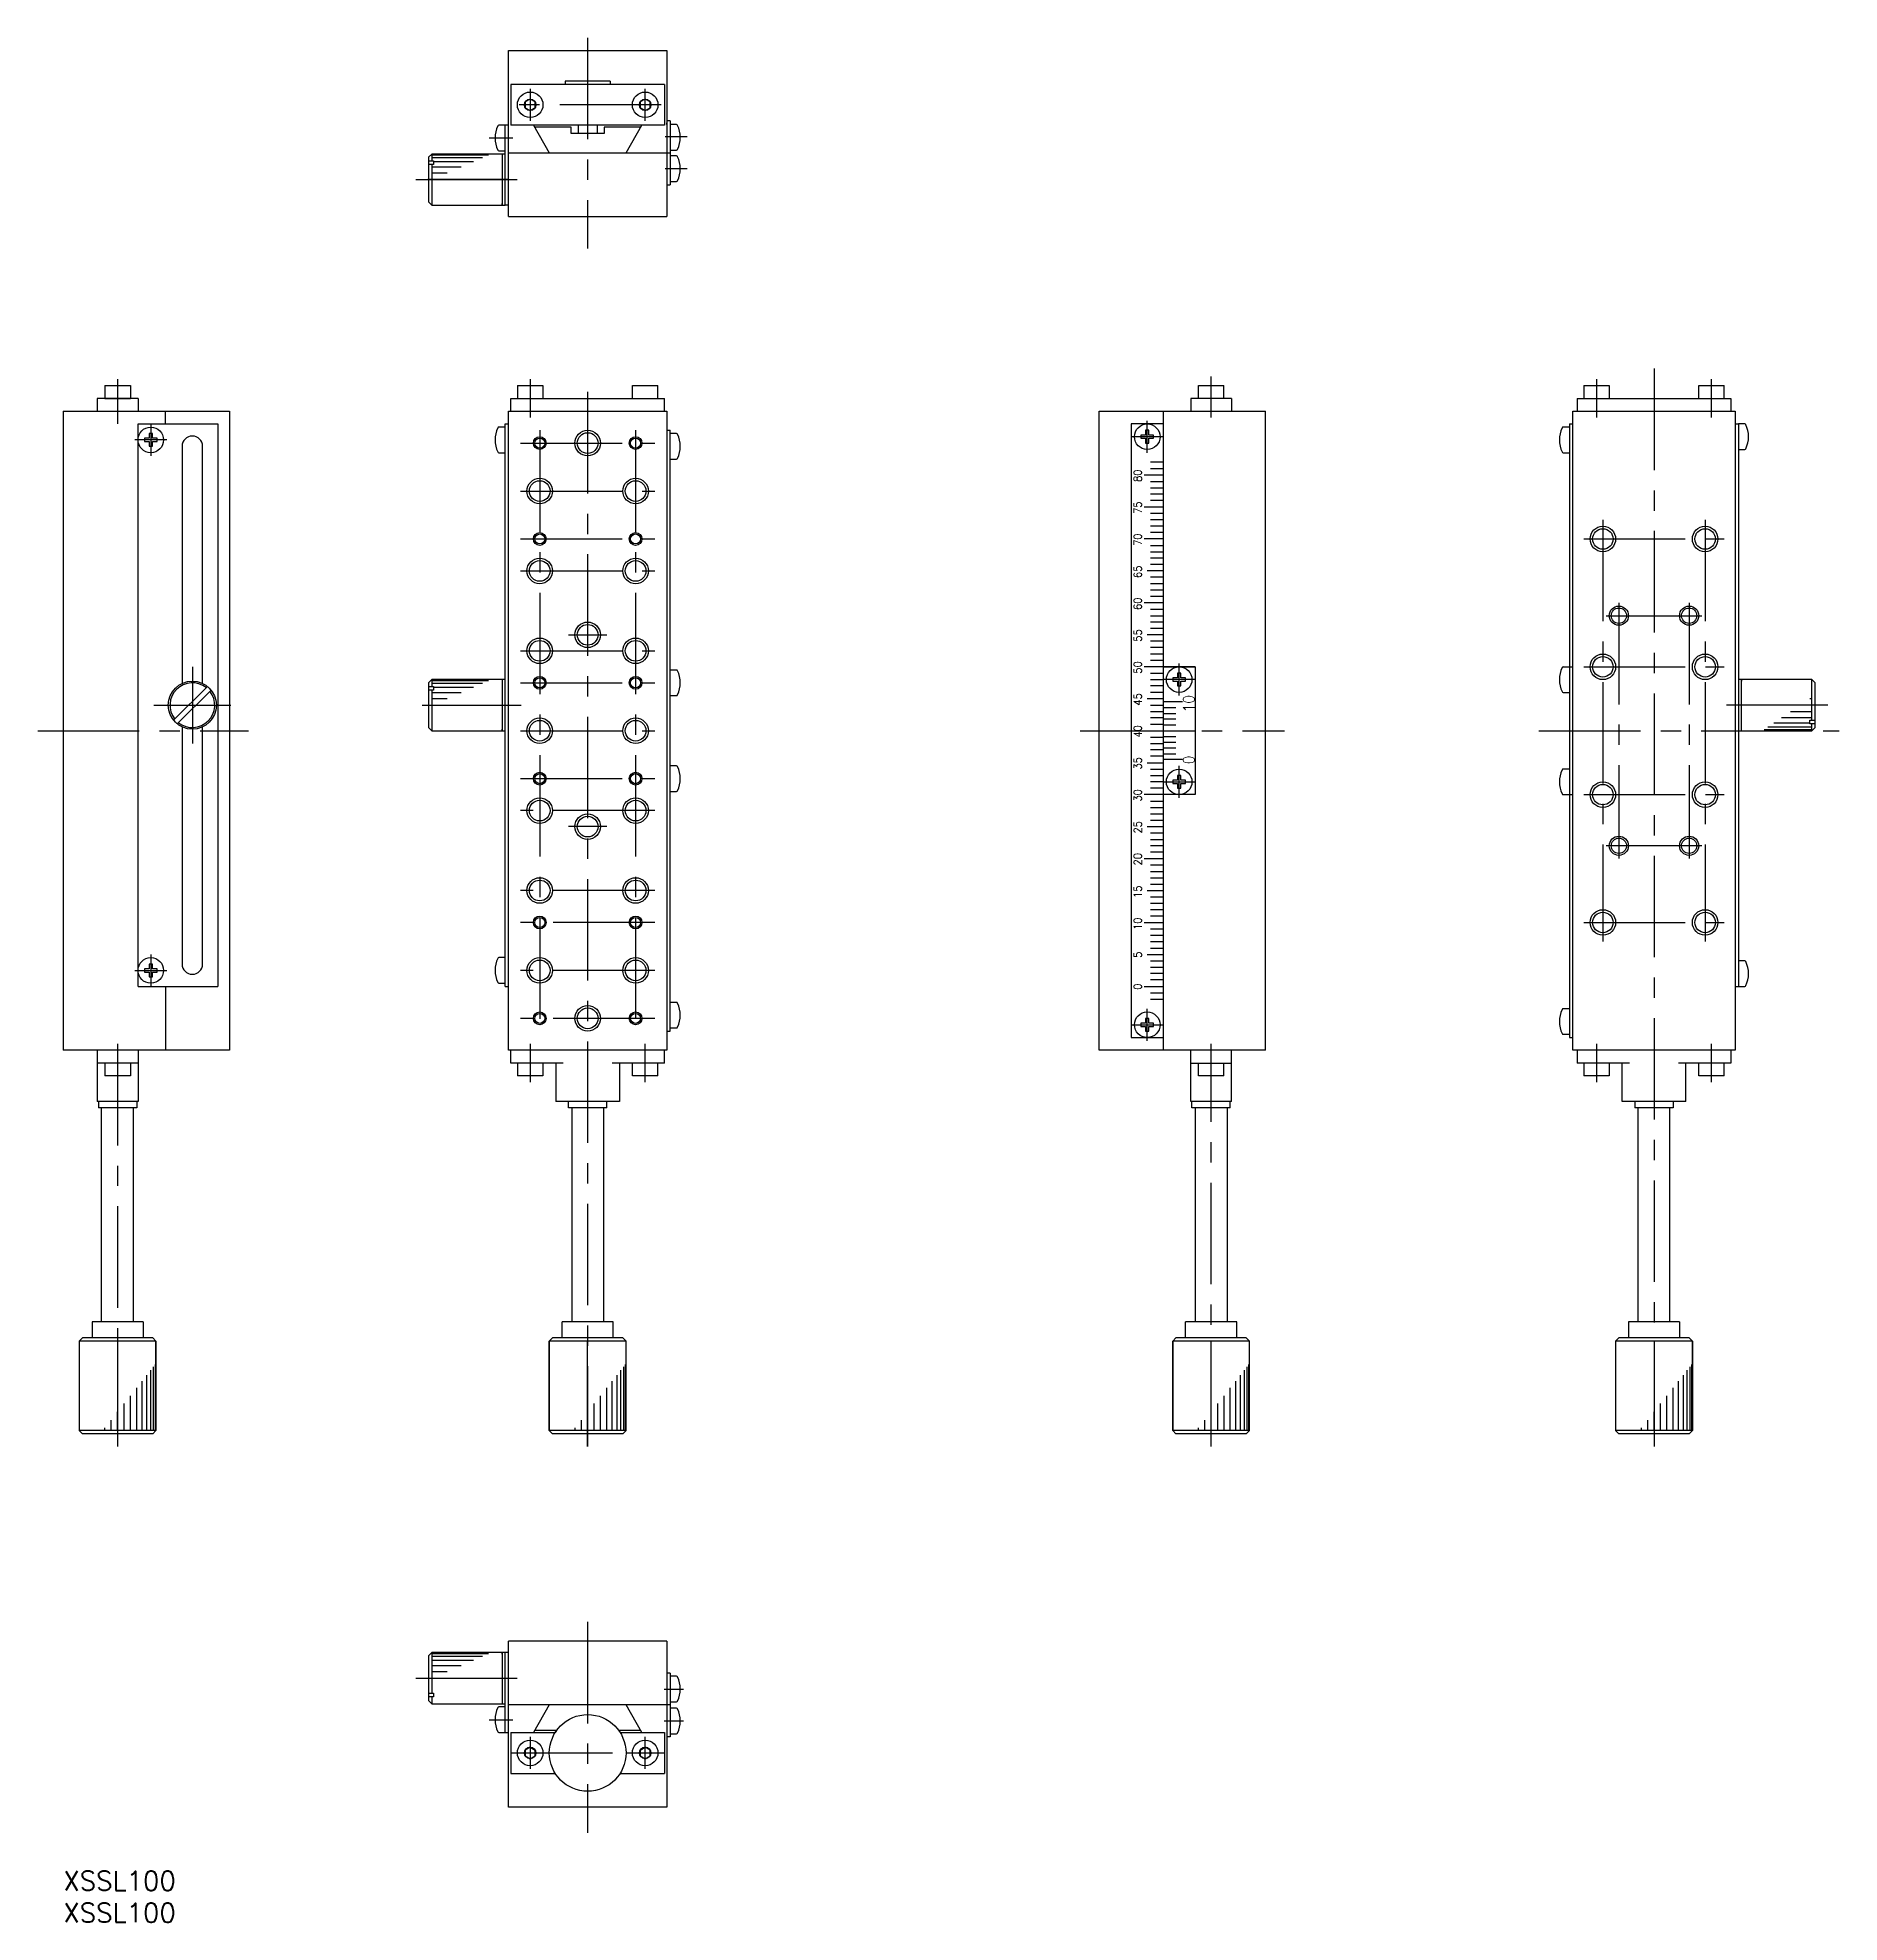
# Model space of a CAD drawing. Extents: x -4 to 278, y -8 to 287.
import ezdxf

# ---------------------------------------------------------------- set-up
doc = ezdxf.new("R2010")
doc.units = 0
doc.header["$LTSCALE"] = 0.5
doc.linetypes.add('CENTER', pattern=[50.8, 31.75, -6.35, 6.35, -6.35])
for name, color, linetype in [('MSM_CENTER', 1, 'CENTER'), ('MSM_CONTINUOUS', 7, 'CONTINUOUS'), ('MSM_NARROW', 5, 'CONTINUOUS'), ('MSM_PART_NUMBER', 7, 'CONTINUOUS')]:
    doc.layers.add(name, color=color, linetype=linetype)
doc.styles.get("Standard").update_dxf_attribs({"font": 'txt.shx', "height": 3, "bigfont": 'bigfont.shx'})

# ---------------------------------------------------------------- blocks, each defined once
blk = doc.blocks.new('*U2')
at = {"layer": 'MSM_PART_NUMBER'}
blk.add_text('XSSL100', height=3, dxfattribs=at).set_placement((0, -3))
blk = doc.blocks.new('*U3')
at = {"layer": 'MSM_PART_NUMBER'}
blk.add_text('XSSL100', height=3, dxfattribs=at).set_placement((0, -8))

msp = doc.modelspace()

# ---------------------------------------------------------------- linework, layer by layer
at = {"layer": 'MSM_CENTER'}
for p, q in [((82.06, 286.86), (82.06, 253.86)), ((73.06, 278.86), (73.06, 273.86)), ((91.06, 273.86), (91.06, 278.86)), ((93.56, 276.36), (70.56, 276.36)), ((97.61, 271.36), (94.21, 271.36)), ((70.36, 271.16), (66.66, 271.16)), ((97.61, 266.36), (94.21, 266.36)), ((55.16, 264.66), (71.36, 264.66)), ((69.66, 264.66), (57.06, 264.66)), ((8.5, 233.43), (8.5, 226.43)), ((73.06, 233.43), (73.06, 227.43)), ((179.62, 227.43), (179.62, 233.87)), ((239.92, 233.43), (239.92, 227.43)), ((248.92, 235.08), (248.92, 79.43)), ((257.92, 227.43), (257.92, 233.43)), ((82.06, 231.43), (82.06, 66.43)), ((13.7, 226.43), (13.7, 221.43)), ((74.56, 225.43), (74.56, 131.43)), ((89.56, 225.43), (89.56, 131.43)), ((172.12, 224.43), (167.12, 224.43)), ((169.62, 221.93), (169.62, 226.93)), ((16.2, 223.93), (11.2, 223.93)), ((71.56, 223.43), (92.56, 223.43)), ((71.56, 215.93), (92.56, 215.93)), ((240.92, 211.43), (240.92, 145.43)), ((256.92, 211.43), (256.92, 145.43)), ((71.56, 208.43), (92.56, 208.43)), ((237.92, 208.43), (259.92, 208.43)), ((242.52, 208.43), (242.92, 208.43)), ((258.52, 208.43), (258.92, 208.43)), ((258.52, 208.43), (258.92, 208.43)), ((71.56, 203.43), (92.56, 203.43)), ((243.42, 198.43), (243.42, 158.43)), ((254.42, 198.43), (254.42, 158.43)), ((241.42, 196.43), (256.42, 196.43)), ((241.92, 196.43), (242.22, 196.43)), ((255.62, 196.43), (255.92, 196.43)), ((79.06, 193.43), (85.06, 193.43)), ((71.56, 190.93), (92.56, 190.93)), ((174.62, 187.68), (174.62, 188.93)), ((20.2, 188.43), (20.2, 176.43)), ((71.56, 185.93), (92.56, 185.93)), ((177.12, 186.43), (172.12, 186.43)), ((177.12, 186.43), (172.12, 186.43)), ((174.62, 183.93), (174.62, 187.68)), ((237.92, 188.43), (259.92, 188.43)), ((242.52, 188.43), (242.92, 188.43)), ((258.52, 188.43), (258.92, 188.43)), ((14.2, 182.43), (26.2, 182.43)), ((56.16, 182.43), (71.66, 182.43)), ((276.12, 182.43), (259.62, 182.43)), ((-4, 178.43), (29, 178.43)), ((71.56, 178.43), (92.56, 178.43)), ((71.56, 178.43), (92.56, 178.43)), ((71.56, 178.43), (92.56, 178.43)), ((159.12, 178.43), (191.12, 178.43)), ((230.92, 178.43), (277.92, 178.43)), ((174.62, 169.18), (174.62, 172.93)), ((71.56, 170.93), (92.56, 170.93)), ((172.12, 170.43), (177.12, 170.43)), ((174.62, 167.93), (174.62, 169.18)), ((237.92, 168.43), (259.92, 168.43)), ((242.52, 168.43), (242.92, 168.43)), ((258.52, 168.43), (258.92, 168.43)), ((92.56, 165.93), (71.56, 165.93)), ((85.06, 163.43), (79.06, 163.43)), ((256.42, 160.43), (241.42, 160.43)), ((242.22, 160.43), (241.92, 160.43)), ((255.62, 160.43), (255.92, 160.43)), ((92.56, 153.43), (71.56, 153.43)), ((92.56, 148.43), (71.56, 148.43)), ((237.92, 148.43), (259.92, 148.43)), ((242.52, 148.43), (242.92, 148.43)), ((258.52, 148.43), (258.92, 148.43)), ((13.7, 143.43), (13.7, 138.43)), ((11.2, 140.93), (16.2, 140.93)), ((92.56, 140.93), (71.56, 140.93)), ((92.56, 140.93), (71.56, 140.93)), ((92.56, 140.93), (71.56, 140.93)), ((92.56, 133.43), (71.56, 133.43)), ((169.62, 129.93), (169.62, 134.93)), ((167.12, 132.43), (172.12, 132.43)), ((8.5, 129.43), (8.5, 66.43)), ((73.06, 129.43), (73.06, 123.43)), ((91.06, 123.43), (91.06, 129.43)), ((179.62, 66.43), (179.62, 129.43)), ((239.92, 129.43), (239.92, 123.43)), ((257.92, 123.43), (257.92, 129.43)), ((8.5, 82.93), (8.5, 68.93)), ((82.06, 68.93), (82.06, 82.93)), ((179.62, 68.93), (179.62, 82.93)), ((248.92, 82.93), (248.92, 68.93)), ((82.06, 66.43), (82.06, 68.93)), ((248.92, 68.93), (248.92, 66.43)), ((82.06, 39), (82.06, 6)), ((55.16, 30.2), (71.36, 30.2)), ((94.01, 28.5), (97.05, 28.5)), ((66.66, 23.7), (70.36, 23.7)), ((73.06, 21), (73.06, 16)), ((91.06, 16), (91.06, 21)), ((94.01, 23.5), (97.05, 23.5)), ((70.06, 18.5), (88.06, 18.5)), ((71.06, 18.5), (72.16, 18.5)), ((72.16, 18.5), (73.06, 18.5)), ((88.06, 18.5), (94.06, 18.5))]:
    msp.add_line(p, q, dxfattribs=at)
at = {"layer": 'MSM_CONTINUOUS'}
for p, q in [((69.66, 284.86), (94.46, 284.86)), ((69.66, 258.86), (69.66, 284.86)), ((94.46, 284.86), (94.46, 258.86)), ((94.06, 279.56), (70.06, 279.56)), ((70.06, 279.56), (70.06, 273.16)), ((73.06, 277.26), (72.28, 276.81)), ((73.84, 276.81), (73.06, 277.26)), ((78.56, 280.06), (78.56, 279.56)), ((85.56, 280.06), (78.56, 280.06)), ((85.56, 280.06), (85.56, 279.56)), ((91.06, 277.26), (90.28, 276.81)), ((91.84, 276.81), (91.06, 277.26)), ((94.06, 279.56), (94.06, 273.16)), ((72.28, 276.81), (72.28, 275.91)), ((72.28, 275.91), (73.06, 275.46)), ((73.84, 275.91), (73.06, 275.46)), ((73.84, 275.91), (73.84, 276.81)), ((90.28, 276.81), (90.28, 275.91)), ((91.06, 275.46), (90.28, 275.91)), ((91.06, 275.46), (91.84, 275.91)), ((91.84, 275.91), (91.84, 276.81)), ((69.16, 273.16), (68.17, 273.16)), ((69.16, 260.66), (69.16, 273.16)), ((69.66, 273.16), (69.16, 273.16)), ((94.06, 273.16), (70.06, 273.16)), ((73.58, 273.16), (76.06, 268.86)), ((79.46, 272.86), (73.75, 272.86)), ((79.46, 271.86), (79.46, 272.86)), ((80.56, 271.86), (79.46, 271.86)), ((80.56, 273.16), (80.56, 271.86)), ((83.56, 271.86), (80.56, 271.86)), ((83.56, 273.16), (83.56, 271.86)), ((84.66, 271.86), (83.56, 271.86)), ((84.66, 272.86), (84.66, 271.86)), ((85.26, 272.86), (84.66, 272.86)), ((90.37, 272.86), (85.26, 272.86)), ((88.06, 268.86), (90.54, 273.16)), ((94.96, 273.86), (94.46, 273.86)), ((94.46, 273.26), (94.46, 273.56)), ((94.96, 273.86), (94.96, 263.86)), ((95.95, 273.26), (94.96, 273.26)), ((57.16, 268.16), (57.66, 268.66)), ((69.16, 268.66), (57.66, 268.66)), ((57.66, 268.66), (57.66, 267.59)), ((68.17, 269.16), (69.16, 269.16)), ((68.66, 268.66), (68.66, 260.66)), ((69.66, 268.86), (94.96, 268.86)), ((94.96, 269.26), (95.95, 269.26)), ((95.95, 268.36), (94.96, 268.36)), ((57.16, 268.16), (57.16, 261.16)), ((57.16, 267.59), (57.96, 267.59)), ((57.96, 267.02), (57.16, 267.02)), ((57.66, 267.02), (57.66, 260.66)), ((57.96, 267.59), (57.96, 267.02)), ((94.46, 263.86), (94.96, 263.86)), ((94.96, 264.36), (95.95, 264.36)), ((57.66, 260.66), (57.16, 261.16)), ((57.66, 260.66), (68.66, 260.66)), ((68.66, 260.66), (68.66, 260.91)), ((68.66, 260.66), (69.16, 260.66)), ((69.66, 260.66), (69.16, 260.66)), ((69.66, 258.86), (94.46, 258.86)), ((5.3, 230.43), (5.3, 228.43)), ((11.7, 230.43), (5.3, 230.43)), ((6.5, 232.43), (6.5, 230.43)), ((6.5, 232.43), (10.5, 232.43)), ((6.5, 230.43), (10.5, 230.43)), ((10.5, 232.43), (10.5, 230.43)), ((11.7, 230.43), (11.7, 228.43)), ((70.06, 230.43), (71.06, 230.43)), ((70.06, 230.43), (94.06, 230.43)), ((70.06, 228.43), (70.06, 230.43)), ((71.06, 232.43), (75.06, 232.43)), ((71.06, 232.43), (71.06, 230.43)), ((75.06, 232.43), (75.06, 230.43)), ((89.06, 230.43), (89.06, 232.43)), ((89.06, 232.43), (93.06, 232.43)), ((93.06, 230.43), (93.06, 232.43)), ((94.06, 228.43), (94.06, 230.43)), ((176.42, 230.43), (176.42, 228.43)), ((182.82, 230.43), (176.42, 230.43)), ((177.62, 232.43), (181.62, 232.43)), ((177.62, 230.43), (177.62, 232.43)), ((181.62, 230.43), (181.62, 232.43)), ((182.82, 230.43), (182.82, 228.43)), ((236.92, 230.43), (236.92, 228.43)), ((236.92, 230.43), (260.92, 230.43)), ((237.92, 232.43), (241.92, 232.43)), ((237.92, 232.43), (237.92, 230.43)), ((241.92, 232.43), (241.92, 230.43)), ((255.92, 230.43), (255.92, 232.43)), ((255.92, 232.43), (259.92, 232.43)), ((259.92, 230.43), (259.92, 232.43)), ((259.92, 230.43), (260.92, 230.43)), ((260.92, 230.43), (260.92, 228.43)), ((0, 228.43), (0, 128.43)), ((0, 228.43), (26, 228.43)), ((16, 226.43), (16, 228.43)), ((26, 228.43), (26, 128.43)), ((69.66, 228.43), (94.46, 228.43)), ((69.66, 128.43), (69.66, 228.43)), ((70.06, 228.43), (72.06, 228.43)), ((92.06, 228.43), (94.06, 228.43)), ((94.46, 228.43), (94.46, 128.43)), ((162.12, 228.43), (177.02, 228.43)), ((162.12, 128.43), (162.12, 228.43)), ((172.12, 228.43), (172.12, 198.43)), ((175.62, 228.43), (175.92, 228.43)), ((175.92, 228.43), (176.42, 228.43)), ((176.42, 228.43), (182.82, 228.43)), ((176.42, 228.43), (176.62, 228.43)), ((176.62, 228.43), (177.12, 228.43)), ((177.12, 228.43), (182.12, 228.43)), ((182.12, 228.43), (182.62, 228.43)), ((182.62, 228.43), (182.82, 228.43)), ((182.82, 228.43), (183.32, 228.43)), ((183.32, 228.43), (183.62, 228.43)), ((183.42, 228.43), (188.12, 228.43)), ((184.82, 228.43), (188.12, 228.43)), ((188.12, 128.43), (188.12, 228.43)), ((236.22, 228.43), (261.62, 228.43)), ((236.22, 188.43), (236.22, 228.43)), ((261.62, 228.43), (261.62, 128.43)), ((11.7, 226.43), (24.2, 226.43)), ((11.7, 138.43), (11.7, 226.43)), ((12.7, 224.18), (12.7, 223.68)), ((13.45, 224.18), (12.7, 224.18)), ((13.45, 224.93), (13.45, 224.18)), ((13.95, 224.93), (13.45, 224.93)), ((13.95, 224.18), (13.95, 224.93)), ((14.7, 224.18), (13.95, 224.18)), ((14.7, 223.68), (14.7, 224.18)), ((24.2, 226.43), (24.2, 138.43)), ((69.16, 225.93), (68.17, 225.93)), ((69.16, 226.43), (69.66, 226.43)), ((69.16, 138.43), (69.16, 226.43)), ((94.46, 225.43), (94.96, 225.43)), ((94.96, 131.43), (94.96, 225.43)), ((95.95, 224.93), (94.96, 224.93)), ((167.12, 226.43), (167.12, 130.43)), ((169.62, 226.43), (167.12, 226.43)), ((168.62, 224.68), (168.62, 224.18)), ((169.37, 224.68), (168.62, 224.68)), ((168.62, 224.18), (169.37, 224.18)), ((169.37, 225.43), (169.37, 224.68)), ((169.87, 225.43), (169.37, 225.43)), ((169.37, 224.18), (169.37, 223.43)), ((172.12, 226.43), (169.62, 226.43)), ((169.87, 224.68), (169.87, 225.43)), ((170.62, 224.68), (169.87, 224.68)), ((169.87, 224.18), (170.62, 224.18)), ((169.87, 223.43), (169.87, 224.18)), ((170.62, 224.18), (170.62, 224.68)), ((235.72, 225.93), (234.73, 225.93)), ((235.72, 226.43), (236.22, 226.43)), ((235.72, 226.43), (235.72, 226.43)), ((235.72, 226.43), (235.72, 130.43)), ((261.62, 226.43), (262.12, 226.43)), ((262.12, 226.43), (262.12, 138.43)), ((263.11, 226.43), (262.12, 226.43)), ((12.7, 223.68), (13.45, 223.68)), ((13.45, 223.68), (13.45, 222.93)), ((13.45, 222.93), (13.95, 222.93)), ((13.95, 223.68), (14.7, 223.68)), ((13.95, 222.93), (13.95, 223.68)), ((18.6, 222.93), (18.6, 185.83)), ((21.8, 185.83), (21.8, 222.93)), ((68.17, 221.93), (69.16, 221.93)), ((169.37, 223.43), (169.87, 223.43)), ((234.73, 221.93), (235.72, 221.93)), ((262.12, 222.43), (263.11, 222.43)), ((94.96, 220.93), (95.95, 220.93)), ((172.12, 218.43), (169.12, 218.43)), ((172.12, 220.43), (170.12, 220.43)), ((172.12, 219.43), (170.12, 219.43)), ((170.12, 217.43), (172.12, 217.43)), ((170.12, 217.43), (172.12, 217.43)), ((170.12, 216.43), (172.12, 216.43)), ((172.12, 215.43), (170.12, 215.43)), ((172.12, 215.43), (170.12, 215.43)), ((172.12, 215.43), (170.12, 215.43)), ((172.12, 215.43), (170.12, 215.43)), ((172.12, 213.43), (169.12, 213.43)), ((172.12, 213.43), (169.62, 213.43)), ((172.12, 214.43), (170.12, 214.43)), ((172.12, 214.43), (170.12, 214.43)), ((172.12, 214.43), (170.12, 214.43)), ((172.12, 212.43), (170.12, 212.43)), ((172.12, 211.43), (170.12, 211.43)), ((172.12, 210.43), (170.12, 210.43)), ((172.12, 209.43), (170.12, 209.43)), ((172.12, 208.43), (169.12, 208.43)), ((170.12, 207.43), (172.12, 207.43)), ((170.12, 207.43), (172.12, 207.43)), ((170.12, 206.43), (172.12, 206.43)), ((172.12, 205.43), (170.12, 205.43)), ((172.12, 205.43), (170.12, 205.43)), ((172.12, 205.43), (170.12, 205.43)), ((172.12, 204.43), (170.12, 204.43)), ((172.12, 204.43), (170.12, 204.43)), ((172.12, 203.43), (169.62, 203.43)), ((172.12, 202.43), (170.12, 202.43)), ((172.12, 201.43), (170.12, 201.43)), ((172.12, 198.43), (169.12, 198.43)), ((172.12, 200.43), (170.12, 200.43)), ((172.12, 199.43), (170.12, 199.43)), ((172.12, 198.43), (172.12, 168.43)), ((170.12, 197.43), (172.12, 197.43)), ((170.12, 196.43), (172.12, 196.43)), ((172.12, 195.43), (170.12, 195.43)), ((172.12, 193.43), (169.62, 193.43)), ((172.12, 194.43), (170.12, 194.43)), ((172.12, 194.43), (170.12, 194.43)), ((172.12, 192.43), (170.12, 192.43)), ((172.12, 191.43), (170.12, 191.43)), ((172.12, 190.43), (170.12, 190.43)), ((172.12, 189.43), (170.12, 189.43)), ((57.16, 185.93), (57.66, 186.43)), ((57.16, 185.93), (57.16, 178.93)), ((57.66, 186.43), (57.66, 185.36)), ((69.16, 186.43), (57.66, 186.43)), ((68.66, 186.43), (68.66, 178.43)), ((95.95, 187.93), (94.96, 187.93)), ((172.12, 188.43), (169.12, 188.43)), ((170.12, 187.43), (172.12, 187.43)), ((170.12, 186.43), (172.12, 186.43)), ((177.12, 188.43), (172.12, 188.43)), ((172.12, 188.43), (177.12, 188.43)), ((177.12, 188.43), (172.12, 188.43)), ((174.37, 186.68), (173.62, 186.68)), ((173.62, 186.68), (173.62, 186.18)), ((173.62, 186.18), (174.37, 186.18)), ((174.87, 187.43), (174.37, 187.43)), ((174.37, 187.43), (174.37, 186.68)), ((174.37, 186.18), (174.37, 185.43)), ((174.87, 186.68), (174.87, 187.43)), ((175.62, 186.68), (174.87, 186.68)), ((174.87, 185.43), (174.87, 186.18)), ((174.87, 186.18), (175.62, 186.18)), ((175.62, 186.18), (175.62, 186.68)), ((177.12, 188.43), (177.12, 168.43)), ((234.73, 188.43), (236.22, 188.43)), ((236.22, 168.43), (236.22, 188.43)), ((262.62, 186.43), (262.12, 186.43)), ((273.62, 186.43), (262.62, 186.43)), ((262.62, 186.43), (262.62, 186.18)), ((262.62, 178.43), (262.62, 186.43)), ((273.62, 180.07), (273.62, 186.43)), ((273.62, 186.43), (274.12, 185.93)), ((274.12, 178.93), (274.12, 185.93)), ((22.56, 185.36), (17.27, 180.07)), ((23.13, 184.79), (17.84, 179.5)), ((57.16, 185.36), (57.96, 185.36)), ((57.96, 184.79), (57.16, 184.79)), ((57.66, 184.79), (57.66, 178.43)), ((57.96, 185.36), (57.96, 184.79)), ((94.96, 183.93), (95.95, 183.93)), ((172.12, 183.43), (169.62, 183.43)), ((172.12, 185.43), (170.12, 185.43)), ((172.12, 184.43), (170.12, 184.43)), ((172.12, 183.43), (172.12, 168.43)), ((172.12, 183.43), (172.12, 177.43)), ((175.12, 182.93), (172.12, 182.93)), ((174.37, 185.43), (174.87, 185.43)), ((234.73, 184.43), (235.72, 184.43)), ((170.12, 182.43), (172.12, 182.43)), ((170.12, 181.43), (172.12, 181.43)), ((172.12, 180.43), (170.12, 180.43)), ((174.12, 182.03), (172.12, 182.03)), ((172.12, 181.13), (174.12, 181.13)), ((174.12, 180.23), (172.12, 180.23)), ((273.32, 180.07), (274.12, 180.07)), ((273.32, 179.5), (273.32, 180.07)), ((18.6, 179.03), (18.6, 141.93)), ((21.8, 141.93), (21.8, 179.03)), ((57.66, 178.43), (57.16, 178.93)), ((57.66, 178.43), (68.66, 178.43)), ((68.66, 178.43), (68.66, 178.68)), ((68.66, 178.43), (69.16, 178.43)), ((169.12, 178.43), (177.12, 178.43)), ((172.12, 179.43), (170.12, 179.43)), ((170.12, 177.43), (172.12, 177.43)), ((172.12, 179.33), (174.12, 179.33)), ((172.12, 178.43), (174.62, 178.43)), ((172.12, 177.53), (174.12, 177.53)), ((262.12, 178.43), (273.62, 178.43)), ((274.12, 179.5), (273.32, 179.5)), ((273.62, 178.43), (273.62, 179.5)), ((274.12, 178.93), (273.62, 178.43)), ((170.12, 176.43), (172.12, 176.43)), ((172.12, 175.43), (170.12, 175.43)), ((172.12, 174.43), (170.12, 174.43)), ((172.12, 176.63), (174.12, 176.63)), ((172.12, 175.73), (174.12, 175.73)), ((172.12, 174.83), (174.12, 174.83)), ((95.95, 172.93), (94.96, 172.93)), ((169.62, 173.43), (172.12, 173.43)), ((170.12, 172.43), (172.12, 172.43)), ((170.12, 171.43), (172.12, 171.43)), ((175.12, 173.93), (172.12, 173.93)), ((174.87, 171.43), (174.37, 171.43)), ((174.37, 171.43), (174.37, 170.68)), ((174.87, 170.68), (174.87, 171.43)), ((235.72, 172.43), (234.73, 172.43)), ((94.96, 168.93), (95.95, 168.93)), ((172.12, 168.43), (169.12, 168.43)), ((172.12, 170.43), (170.12, 170.43)), ((172.12, 169.43), (170.12, 169.43)), ((172.12, 168.43), (172.12, 128.43)), ((177.12, 168.43), (172.12, 168.43)), ((174.37, 170.68), (173.62, 170.68)), ((173.62, 170.68), (173.62, 170.18)), ((173.62, 170.18), (174.37, 170.18)), ((174.37, 170.18), (174.37, 169.43)), ((174.37, 169.43), (174.87, 169.43)), ((175.62, 170.68), (174.87, 170.68)), ((174.87, 169.43), (174.87, 170.18)), ((174.87, 170.18), (175.62, 170.18)), ((175.62, 170.18), (175.62, 170.68)), ((234.73, 168.43), (236.22, 168.43)), ((236.22, 128.43), (236.22, 168.43)), ((170.12, 167.43), (172.12, 167.43)), ((170.12, 166.43), (172.12, 166.43)), ((170.12, 165.43), (172.12, 165.43)), ((169.62, 163.43), (172.12, 163.43)), ((170.12, 164.43), (172.12, 164.43)), ((170.12, 162.43), (172.12, 162.43)), ((170.12, 162.43), (172.12, 162.43)), ((170.12, 161.43), (172.12, 161.43)), ((172.12, 160.43), (170.12, 160.43)), ((172.12, 159.43), (170.12, 159.43)), ((169.12, 158.43), (172.12, 158.43)), ((170.12, 157.43), (172.12, 157.43)), ((170.12, 156.43), (172.12, 156.43)), ((169.62, 153.43), (172.12, 153.43)), ((170.12, 155.43), (172.12, 155.43)), ((170.12, 154.43), (172.12, 154.43)), ((170.12, 152.43), (172.12, 152.43)), ((170.12, 152.43), (172.12, 152.43)), ((170.12, 151.43), (172.12, 151.43)), ((170.12, 151.43), (172.12, 151.43)), ((170.12, 151.43), (172.12, 151.43)), ((172.12, 150.43), (170.12, 150.43)), ((169.12, 148.43), (172.12, 148.43)), ((172.12, 149.43), (170.12, 149.43)), ((172.12, 149.43), (170.12, 149.43)), ((170.12, 147.43), (172.12, 147.43)), ((170.12, 146.43), (172.12, 146.43)), ((170.12, 145.43), (172.12, 145.43)), ((13.95, 141.93), (13.45, 141.93)), ((13.45, 141.93), (13.45, 141.18)), ((13.95, 141.18), (13.95, 141.93)), ((69.16, 142.93), (68.17, 142.93)), ((169.62, 143.43), (172.12, 143.43)), ((170.12, 144.43), (172.12, 144.43)), ((170.12, 142.43), (172.12, 142.43)), ((170.12, 142.43), (172.12, 142.43)), ((170.12, 142.43), (172.12, 142.43)), ((263.11, 142.43), (262.12, 142.43)), ((13.45, 141.18), (12.7, 141.18)), ((12.7, 141.18), (12.7, 140.68)), ((12.7, 140.68), (13.45, 140.68)), ((13.45, 140.68), (13.45, 139.93)), ((13.45, 139.93), (13.95, 139.93)), ((14.7, 141.18), (13.95, 141.18)), ((13.95, 139.93), (13.95, 140.68)), ((13.95, 140.68), (14.7, 140.68)), ((14.7, 140.68), (14.7, 141.18)), ((68.17, 138.93), (69.16, 138.93)), ((170.12, 141.43), (172.12, 141.43)), ((170.12, 141.43), (172.12, 141.43)), ((170.12, 141.43), (172.12, 141.43)), ((170.12, 141.43), (172.12, 141.43)), ((172.12, 140.43), (170.12, 140.43)), ((172.12, 139.43), (170.12, 139.43)), ((172.12, 139.43), (170.12, 139.43)), ((11.7, 138.43), (24.2, 138.43)), ((16, 138.43), (16, 128.43)), ((69.16, 138.43), (69.66, 138.43)), ((95.95, 135.93), (94.96, 135.93)), ((169.12, 138.43), (172.12, 138.43)), ((170.12, 137.43), (172.12, 137.43)), ((170.12, 136.43), (172.12, 136.43)), ((261.62, 138.43), (262.12, 138.43)), ((262.12, 138.43), (263.11, 138.43)), ((169.37, 133.43), (169.37, 132.68)), ((169.87, 133.43), (169.37, 133.43)), ((169.87, 132.68), (169.87, 133.43)), ((235.72, 134.93), (234.73, 134.93)), ((94.46, 131.43), (94.96, 131.43)), ((94.96, 131.93), (95.95, 131.93)), ((167.12, 130.43), (172.12, 130.43)), ((168.62, 132.68), (168.62, 132.18)), ((169.37, 132.68), (168.62, 132.68)), ((168.62, 132.18), (169.37, 132.18)), ((169.37, 132.18), (169.37, 131.43)), ((169.37, 131.43), (169.87, 131.43)), ((170.62, 132.68), (169.87, 132.68)), ((169.87, 132.18), (170.62, 132.18)), ((169.87, 131.43), (169.87, 132.18)), ((170.62, 132.18), (170.62, 132.68)), ((234.73, 130.93), (235.72, 130.93)), ((235.72, 130.43), (236.22, 130.43)), ((26, 128.43), (0, 128.43)), ((5.3, 128.43), (5.3, 120.43)), ((11.7, 128.43), (11.7, 120.43)), ((94.46, 128.43), (69.66, 128.43)), ((70.06, 126.43), (70.06, 128.43)), ((94.06, 126.43), (94.06, 128.43)), ((188.12, 128.43), (162.12, 128.43)), ((176.42, 120.43), (176.42, 128.43)), ((182.82, 120.43), (182.82, 128.43)), ((261.62, 128.43), (236.22, 128.43)), ((236.92, 128.43), (236.92, 126.43)), ((260.92, 128.43), (260.92, 126.43)), ((11.7, 126.43), (5.3, 126.43)), ((6.5, 126.43), (6.5, 124.43)), ((10.5, 124.43), (6.5, 124.43)), ((10.5, 126.43), (10.5, 124.43)), ((71.06, 126.43), (70.06, 126.43)), ((78.22, 126.43), (70.06, 126.43)), ((71.06, 126.43), (71.06, 124.43)), ((75.06, 124.43), (71.06, 124.43)), ((75.06, 126.43), (75.06, 124.43)), ((77.06, 126.43), (77.06, 120.43)), ((94.06, 126.43), (85.9, 126.43)), ((87.06, 126.43), (87.06, 120.43)), ((89.06, 124.43), (89.06, 126.43)), ((93.06, 124.43), (89.06, 124.43)), ((93.06, 124.43), (93.06, 126.43)), ((176.42, 126.43), (182.82, 126.43)), ((177.62, 124.43), (177.62, 126.43)), ((181.62, 124.43), (177.62, 124.43)), ((181.62, 124.43), (181.62, 126.43)), ((245.08, 126.43), (236.92, 126.43)), ((241.92, 126.43), (237.92, 126.43)), ((237.92, 126.43), (237.92, 124.43)), ((241.92, 124.43), (237.92, 124.43)), ((241.92, 126.43), (241.92, 124.43)), ((243.92, 120.43), (243.92, 126.43)), ((260.92, 126.43), (252.76, 126.43)), ((253.92, 120.43), (253.92, 126.43)), ((255.92, 126.43), (253.92, 126.43)), ((255.92, 124.43), (255.92, 126.43)), ((259.92, 124.43), (255.92, 124.43)), ((259.92, 124.43), (259.92, 126.43)), ((260.92, 126.43), (259.92, 126.43)), ((11.7, 120.43), (5.3, 120.43)), ((6, 120.43), (5.5, 120.43)), ((5.5, 120.43), (5.5, 119.43)), ((11.5, 119.43), (5.5, 119.43)), ((6, 85.93), (6, 119.43)), ((11.5, 120.43), (11, 120.43)), ((11.5, 120.43), (11, 120.43)), ((11, 85.93), (11, 119.43)), ((11.5, 120.43), (11.5, 119.43)), ((87.06, 120.43), (77.06, 120.43)), ((79.06, 119.43), (79.06, 120.43)), ((85.06, 119.43), (79.06, 119.43)), ((79.56, 119.43), (79.56, 85.93)), ((84.56, 119.43), (84.56, 85.93)), ((85.06, 119.43), (85.06, 120.43)), ((182.82, 120.43), (176.42, 120.43)), ((176.62, 119.43), (176.62, 120.43)), ((182.62, 119.43), (176.62, 119.43)), ((177.12, 119.43), (177.12, 85.93)), ((182.12, 119.43), (182.12, 85.93)), ((182.62, 119.43), (182.62, 120.43)), ((253.92, 120.43), (243.92, 120.43)), ((245.92, 120.43), (245.92, 119.43)), ((251.92, 119.43), (245.92, 119.43)), ((246.42, 85.93), (246.42, 119.43)), ((251.42, 85.93), (251.42, 119.43)), ((251.92, 120.43), (251.92, 119.43)), ((12.5, 85.93), (4.5, 85.93)), ((4.5, 85.93), (4.5, 83.43)), ((6, 85.93), (4.5, 85.93)), ((12.5, 85.93), (12.5, 83.43)), ((12.5, 85.93), (12.5, 83.43)), ((78.06, 83.43), (78.06, 85.93)), ((86.06, 85.93), (78.06, 85.93)), ((78.06, 83.43), (78.06, 85.93)), ((79.56, 85.93), (78.06, 85.93)), ((86.06, 85.93), (84.56, 85.93)), ((86.06, 83.43), (86.06, 85.93)), ((177.12, 85.93), (175.62, 85.93)), ((175.62, 83.43), (175.62, 85.93)), ((183.62, 85.93), (175.62, 85.93)), ((175.62, 83.43), (175.62, 85.93)), ((182.12, 85.93), (177.12, 85.93)), ((183.62, 85.93), (182.12, 85.93)), ((183.62, 83.43), (183.62, 85.93)), ((246.42, 85.93), (244.92, 85.93)), ((244.92, 85.93), (244.92, 83.43)), ((252.92, 85.93), (244.92, 85.93)), ((251.42, 85.93), (246.42, 85.93)), ((252.92, 85.93), (251.42, 85.93)), ((252.92, 85.93), (252.92, 83.43)), ((252.92, 85.93), (252.92, 83.43)), ((2.5, 82.93), (3, 83.43)), ((14.5, 82.93), (2.5, 82.93)), ((2.5, 82.93), (2.5, 68.93)), ((14, 83.43), (3, 83.43)), ((14, 83.43), (14.5, 82.93)), ((14.5, 68.93), (14.5, 82.93)), ((14.5, 82.93), (14.5, 68.93)), ((76.06, 82.93), (76.56, 83.43)), ((76.06, 82.93), (76.06, 68.93)), ((88.06, 82.93), (76.06, 82.93)), ((76.06, 68.93), (76.06, 82.93)), ((87.56, 83.43), (76.56, 83.43)), ((87.56, 83.43), (88.06, 82.93)), ((88.06, 68.93), (88.06, 82.93)), ((173.62, 82.93), (174.12, 83.43)), ((173.62, 68.93), (173.62, 82.93)), ((185.62, 82.93), (173.62, 82.93)), ((173.62, 82.93), (173.62, 68.93)), ((185.12, 83.43), (174.12, 83.43)), ((183.62, 83.43), (175.62, 83.43)), ((185.12, 83.43), (185.62, 82.93)), ((185.62, 68.93), (185.62, 82.93)), ((242.92, 82.93), (243.42, 83.43)), ((242.92, 82.93), (242.92, 68.93)), ((254.92, 82.93), (242.92, 82.93)), ((254.42, 83.43), (243.42, 83.43)), ((252.92, 83.43), (244.92, 83.43)), ((254.42, 83.43), (254.92, 82.93)), ((254.92, 82.93), (254.92, 68.93)), ((254.92, 68.93), (254.92, 82.93)), ((14.5, 68.93), (2.5, 68.93)), ((3, 68.43), (2.5, 68.93)), ((14, 68.43), (3, 68.43)), ((14, 68.43), (14.5, 68.93)), ((88.06, 68.93), (76.06, 68.93)), ((76.06, 68.93), (76.56, 68.43)), ((87.56, 68.43), (76.56, 68.43)), ((84.26, 68.43), (84.06, 68.43)), ((88.06, 68.93), (87.56, 68.43)), ((173.62, 68.93), (174.12, 68.43)), ((185.62, 68.93), (173.62, 68.93)), ((185.12, 68.43), (174.12, 68.43)), ((185.62, 68.93), (185.12, 68.43)), ((243.42, 68.43), (242.92, 68.93)), ((254.92, 68.93), (242.92, 68.93)), ((254.42, 68.43), (243.42, 68.43)), ((246.92, 68.43), (246.72, 68.43)), ((254.42, 68.43), (254.92, 68.93)), ((94.46, 36), (69.66, 36)), ((69.66, 10), (69.66, 36)), ((94.46, 36), (94.46, 10)), ((57.16, 33.7), (57.66, 34.2)), ((57.16, 33.7), (57.16, 26.7)), ((57.66, 34.2), (57.66, 27.84)), ((68.66, 34.2), (57.66, 34.2)), ((68.66, 34.2), (68.66, 26.2)), ((68.66, 33.95), (68.66, 34.2)), ((69.16, 34.2), (68.66, 34.2)), ((69.16, 21.7), (69.16, 34.2)), ((69.66, 34.2), (69.16, 34.2)), ((94.96, 31), (94.46, 31)), ((94.96, 31), (94.96, 21)), ((95.95, 30.5), (94.96, 30.5)), ((57.16, 27.84), (57.96, 27.84)), ((57.96, 27.27), (57.16, 27.27)), ((57.66, 26.2), (57.16, 26.7)), ((57.66, 27.27), (57.66, 26.2)), ((57.96, 27.84), (57.96, 27.27)), ((57.66, 26.2), (69.16, 26.2)), ((69.16, 25.7), (68.17, 25.7)), ((94.96, 26), (69.66, 26)), ((76.06, 26), (73.58, 21.7)), ((90.54, 21.7), (88.06, 26)), ((94.96, 26.5), (95.95, 26.5)), ((95.95, 25.5), (94.96, 25.5)), ((68.17, 21.7), (69.16, 21.7)), ((69.16, 21.7), (69.66, 21.7)), ((70.06, 21.7), (73.58, 21.7)), ((70.06, 21.7), (70.06, 15.3)), ((73.58, 21.7), (76.98, 21.7)), ((77.19, 22), (73.75, 22)), ((90.37, 22), (86.93, 22)), ((87.14, 21.7), (90.54, 21.7)), ((90.54, 21.7), (94.06, 21.7)), ((94.06, 21.7), (94.06, 18.5)), ((94.96, 21), (94.46, 21)), ((94.96, 21.5), (95.95, 21.5)), ((73.06, 19.4), (72.28, 18.95)), ((72.28, 18.95), (72.28, 18.05)), ((72.28, 18.05), (73.06, 17.6)), ((73.06, 19.4), (73.84, 18.95)), ((73.06, 17.6), (73.84, 18.05)), ((73.84, 18.05), (73.84, 18.95)), ((90.28, 18.95), (91.06, 19.4)), ((90.28, 18.95), (90.28, 18.05)), ((90.28, 18.05), (91.06, 17.6)), ((91.84, 18.95), (91.06, 19.4)), ((91.06, 17.6), (91.84, 18.05)), ((91.84, 18.05), (91.84, 18.95)), ((94.06, 18.5), (94.06, 15.3)), ((70.06, 15.3), (76.98, 15.3)), ((87.14, 15.3), (94.06, 15.3)), ((94.46, 10), (69.66, 10))]:
    msp.add_line(p, q, dxfattribs=at)
for centre, radius in [((73.06, 276.36), 2), ((73.06, 276.36), 0.9), ((91.06, 276.36), 2), ((91.06, 276.36), 0.9), ((13.7, 223.93), 2), ((74.56, 223.43), 0.784), ((82.06, 223.43), 1.62), ((89.56, 223.43), 0.784), ((169.62, 224.43), 2), ((74.56, 215.93), 1.62), ((89.56, 215.93), 1.62), ((240.92, 208.43), 1.6), ((256.92, 208.43), 1.6), ((74.56, 208.43), 0.783), ((89.56, 208.43), 0.783), ((74.56, 203.43), 1.62), ((89.56, 203.43), 1.62), ((243.42, 196.43), 1.2), ((254.42, 196.43), 1.2), ((82.06, 193.43), 1.62), ((74.56, 190.93), 1.62), ((89.56, 190.93), 1.62), ((240.92, 188.43), 1.6), ((256.92, 188.43), 1.6), ((20.2, 182.43), 3.76), ((74.56, 185.93), 0.784), ((89.56, 185.93), 0.784), ((174.62, 186.43), 2), ((74.56, 178.43), 1.62), ((89.56, 178.43), 1.62), ((74.56, 170.93), 0.783), ((89.56, 170.93), 0.783), ((174.62, 170.43), 2), ((240.92, 168.43), 1.6), ((256.92, 168.43), 1.6), ((74.56, 165.93), 1.62), ((74.56, 165.93), 1.62), ((74.56, 165.93), 1.62), ((74.56, 165.93), 1.62), ((89.56, 165.93), 1.62), ((89.56, 165.93), 1.62), ((89.56, 165.93), 1.62), ((89.56, 165.93), 1.62), ((82.06, 163.43), 1.62), ((82.06, 163.43), 1.62), ((82.06, 163.43), 1.62), ((82.06, 163.43), 1.62), ((243.42, 160.43), 1.2), ((254.42, 160.43), 1.2), ((74.56, 153.43), 1.62), ((89.56, 153.43), 1.62), ((74.56, 148.43), 0.784), ((89.56, 148.43), 0.784), ((240.92, 148.43), 1.6), ((256.92, 148.43), 1.6), ((13.7, 140.93), 2), ((74.56, 140.93), 1.62), ((89.56, 140.93), 1.62), ((74.56, 133.43), 0.783), ((82.06, 133.43), 1.62), ((89.56, 133.43), 0.783), ((169.62, 132.43), 2), ((82.06, 18.5), 6), ((73.06, 18.5), 2), ((73.06, 18.5), 0.9), ((91.06, 18.5), 2), ((91.06, 18.5), 0.9)]:
    msp.add_circle(centre, radius, dxfattribs=at)
for centre, radius, start, end in [((71.92, 271.16), 4.35, 154.3284, 205.6716), ((68.17, 272.96), 0.2, 90, 154.3284), ((95.95, 273.06), 0.2, 25.6716, 90), ((92.21, 271.26), 4.35, 334.3284, 25.6716), ((68.17, 269.36), 0.2, 205.6716, 270), ((95.95, 269.46), 0.2, 270, 334.3284), ((95.95, 268.16), 0.2, 25.6716, 90), ((92.21, 266.36), 4.35, 334.3284, 25.6716), ((95.95, 264.56), 0.2, 270, 334.3284), ((20.2, 222.93), 1.6, 0, 180), ((71.92, 223.93), 4.35, 154.3284, 205.6716), ((68.17, 225.73), 0.2, 90, 154.3284), ((95.95, 224.73), 0.2, 25.6716, 90), ((92.21, 222.93), 4.35, 334.3284, 25.6716), ((238.47, 223.93), 4.35, 154.3284, 205.6716), ((234.73, 225.73), 0.2, 90, 154.3284), ((263.11, 226.23), 0.2, 25.6716, 90), ((259.36, 224.43), 4.35, 334.3284, 25.6716), ((68.17, 222.13), 0.2, 205.6716, 270), ((234.73, 222.13), 0.2, 205.6716, 270), ((263.11, 222.63), 0.2, 270, 334.3284), ((95.95, 221.13), 0.2, 270, 334.3284), ((20.2, 182.43), 3.5, 51.5624, 218.4376), ((95.95, 187.73), 0.2, 25.6716, 90), ((92.21, 185.93), 4.35, 334.3284, 25.6716), ((238.47, 186.43), 4.35, 154.3284, 205.6716), ((234.73, 188.23), 0.2, 90, 154.3284), ((20.2, 182.43), 3.5, 231.5624, 38.4376), ((95.95, 184.13), 0.2, 270, 334.3284), ((234.73, 184.63), 0.2, 205.6716, 270), ((95.95, 172.73), 0.2, 25.6716, 90), ((92.21, 170.93), 4.35, 334.3284, 25.6716), ((238.47, 170.43), 4.35, 154.3284, 205.6716), ((234.73, 172.23), 0.2, 90, 154.3284), ((95.95, 169.13), 0.2, 270, 334.3284), ((234.73, 168.63), 0.2, 205.6716, 270), ((20.2, 141.93), 1.6, 180, 0), ((71.92, 140.93), 4.35, 154.3284, 205.6716), ((68.17, 142.73), 0.2, 90, 154.3284), ((263.11, 142.23), 0.2, 25.6716, 90), ((259.36, 140.43), 4.35, 334.3284, 25.6716), ((68.17, 139.13), 0.2, 205.6716, 270), ((95.95, 135.73), 0.2, 25.6716, 90), ((92.21, 133.93), 4.35, 334.3284, 25.6716), ((263.11, 138.63), 0.2, 270, 334.3284), ((238.47, 132.93), 4.35, 154.3284, 205.6716), ((234.73, 134.73), 0.2, 90, 154.3284), ((95.95, 132.13), 0.2, 270, 334.3284), ((234.73, 131.13), 0.2, 205.6716, 270), ((95.95, 30.3), 0.2, 25.6716, 90), ((92.21, 28.5), 4.35, 334.3284, 25.6716), ((95.95, 26.7), 0.2, 270, 334.3284), ((71.92, 23.7), 4.35, 154.3284, 205.6716), ((68.17, 25.5), 0.2, 90, 154.3284), ((95.95, 25.3), 0.2, 25.6716, 90), ((92.21, 23.5), 4.35, 334.3284, 25.6716), ((68.17, 21.9), 0.2, 205.6716, 270), ((82.06, 18.5), 6, 144.3147, 147.769), ((95.95, 21.7), 0.2, 270, 334.3284)]:
    msp.add_arc(centre, radius, start, end, dxfattribs=at)
at = {"layer": 'MSM_NARROW'}
for p, q in [((57.66, 268.52), (66.52, 268.52)), ((57.66, 268.12), (65.62, 268.12)), ((57.66, 266.66), (62.29, 266.66)), ((57.66, 265.7), (60.1, 265.7)), ((57.96, 267.49), (64.17, 267.49)), ((57.74, 264.66), (57.66, 264.66)), ((57.66, 186.29), (66.52, 186.29)), ((57.66, 185.89), (65.62, 185.89)), ((57.66, 184.43), (62.29, 184.43)), ((57.66, 183.47), (60.1, 183.47)), ((57.96, 185.26), (64.17, 185.26)), ((273.29, 183.47), (273.62, 183.47)), ((57.74, 182.43), (57.66, 182.43)), ((273.62, 180.43), (268.87, 180.43)), ((273.62, 181.39), (270.27, 181.39)), ((273.62, 182.43), (271.78, 182.43)), ((273.62, 178.57), (266.16, 178.57)), ((273.62, 178.97), (266.74, 178.97)), ((273.32, 179.6), (267.67, 179.6)), ((12.36, 68.93), (12.36, 76.68)), ((13.1, 68.93), (13.1, 77.61)), ((13.7, 68.93), (13.7, 78.36)), ((14.14, 68.93), (14.14, 78.91)), ((14.41, 68.93), (14.41, 79.25)), ((85.92, 68.93), (85.92, 76.68)), ((86.66, 68.93), (86.66, 77.61)), ((87.26, 68.93), (87.26, 78.36)), ((87.7, 68.93), (87.7, 78.91)), ((87.97, 68.93), (87.97, 79.25)), ((183.48, 68.93), (183.48, 76.68)), ((184.22, 68.93), (184.22, 77.61)), ((184.82, 68.93), (184.82, 78.36)), ((185.26, 68.93), (185.26, 78.91)), ((185.53, 68.93), (185.53, 79.25)), ((252.77, 68.93), (252.77, 76.68)), ((253.51, 68.93), (253.51, 77.61)), ((254.11, 68.93), (254.11, 78.36)), ((254.56, 68.93), (254.56, 78.91)), ((254.83, 68.93), (254.83, 79.25)), ((10.52, 68.93), (10.52, 74.39)), ((11.5, 68.93), (11.5, 75.61)), ((84.08, 68.93), (84.08, 74.39)), ((85.06, 68.93), (85.06, 75.61)), ((181.64, 68.93), (181.64, 74.39)), ((182.62, 68.93), (182.62, 75.61)), ((250.94, 68.93), (250.94, 74.39)), ((251.92, 68.93), (251.92, 75.61)), ((8.5, 68.93), (8.5, 71.86)), ((9.54, 68.93), (9.54, 73.17)), ((82.06, 68.93), (82.06, 71.86)), ((83.1, 68.93), (83.1, 73.17)), ((179.62, 68.93), (179.62, 71.86)), ((180.66, 68.93), (180.66, 73.17)), ((248.92, 68.93), (248.92, 71.86)), ((249.96, 68.93), (249.96, 73.17)), ((6.48, 69.34), (6.48, 68.93)), ((7.46, 70.56), (7.46, 68.93)), ((80.04, 69.34), (80.04, 68.93)), ((81.02, 70.56), (81.02, 68.93)), ((177.6, 69.34), (177.6, 68.93)), ((178.58, 70.56), (178.58, 68.93)), ((246.9, 69.34), (246.9, 68.93)), ((247.88, 70.56), (247.88, 68.93)), ((57.66, 34.06), (66.52, 34.06)), ((57.66, 33.66), (65.62, 33.66)), ((57.66, 33.03), (64.17, 33.03)), ((57.66, 32.2), (62.29, 32.2)), ((57.66, 31.24), (60.1, 31.24)), ((57.74, 30.2), (57.66, 30.2))]:
    msp.add_line(p, q, dxfattribs=at)
for centre, radius in [((74.56, 223.43), 1), ((82.06, 223.43), 2), ((89.56, 223.43), 1), ((74.56, 215.93), 2), ((89.56, 215.93), 2), ((74.56, 208.43), 1), ((89.56, 208.43), 1), ((240.92, 208.43), 2), ((256.92, 208.43), 2), ((74.56, 203.43), 2), ((89.56, 203.43), 2), ((243.42, 196.43), 1.5), ((254.42, 196.43), 1.5), ((82.06, 193.43), 2), ((74.56, 190.93), 2), ((89.56, 190.93), 2), ((240.92, 188.43), 2), ((256.92, 188.43), 2), ((74.56, 185.93), 1), ((89.56, 185.93), 1), ((74.56, 178.43), 2), ((89.56, 178.43), 2), ((74.56, 170.93), 1), ((89.56, 170.93), 1), ((240.92, 168.43), 2), ((256.92, 168.43), 2), ((74.56, 165.93), 2), ((74.56, 165.93), 2), ((74.56, 165.93), 2), ((74.56, 165.93), 2), ((82.06, 163.43), 2), ((82.06, 163.43), 2), ((89.56, 165.93), 2), ((89.56, 165.93), 2), ((89.56, 165.93), 2), ((89.56, 165.93), 2), ((243.42, 160.43), 1.5), ((254.42, 160.43), 1.5), ((74.56, 153.43), 2), ((89.56, 153.43), 2), ((240.92, 148.43), 2), ((256.92, 148.43), 2), ((74.56, 148.43), 1), ((89.56, 148.43), 1), ((74.56, 140.93), 2), ((89.56, 140.93), 2), ((74.56, 133.43), 1), ((82.06, 133.43), 2), ((89.56, 133.43), 1)]:
    msp.add_circle(centre, radius, dxfattribs=at)

# ---------------------------------------------------------------- block references
at = {"layer": 'MSM_CONTINUOUS'}
for name in ['*U2', '*U3']:
    msp.add_blockref(name, (0, 0), dxfattribs=at)

# ---------------------------------------------------------------- texts
at = {"layer": 'MSM_CONTINUOUS', "width": 0.9}
for s, height, p in [('80', 1.25, (168.75, 217.36)), ('75', 1.25, (168.75, 212.36)), ('70', 1.25, (168.75, 207.36)), ('65', 1.25, (168.75, 202.33)), ('60', 1.25, (168.75, 197.33)), ('55', 1.25, (168.75, 192.36)), ('50', 1.25, (168.75, 187.36)), ('45', 1.25, (168.75, 182.36)), ('10', 1.75, (177, 181.32)), ('40', 1.25, (168.75, 177.36)), ('35', 1.25, (168.75, 172.36)), ('0', 1.75, (177, 173.18)), ('30', 1.25, (168.75, 167.36)), ('25', 1.25, (168.75, 162.36)), ('20', 1.25, (168.75, 157.36)), ('15', 1.25, (168.75, 152.28)), ('10', 1.25, (168.75, 147.28)), ('5', 1.25, (168.75, 142.89)), ('0', 1.25, (168.75, 137.89))]:
    msp.add_text(s, height=height, rotation=90, dxfattribs=at).set_placement(p)

doc.saveas('drawing.dxf')
